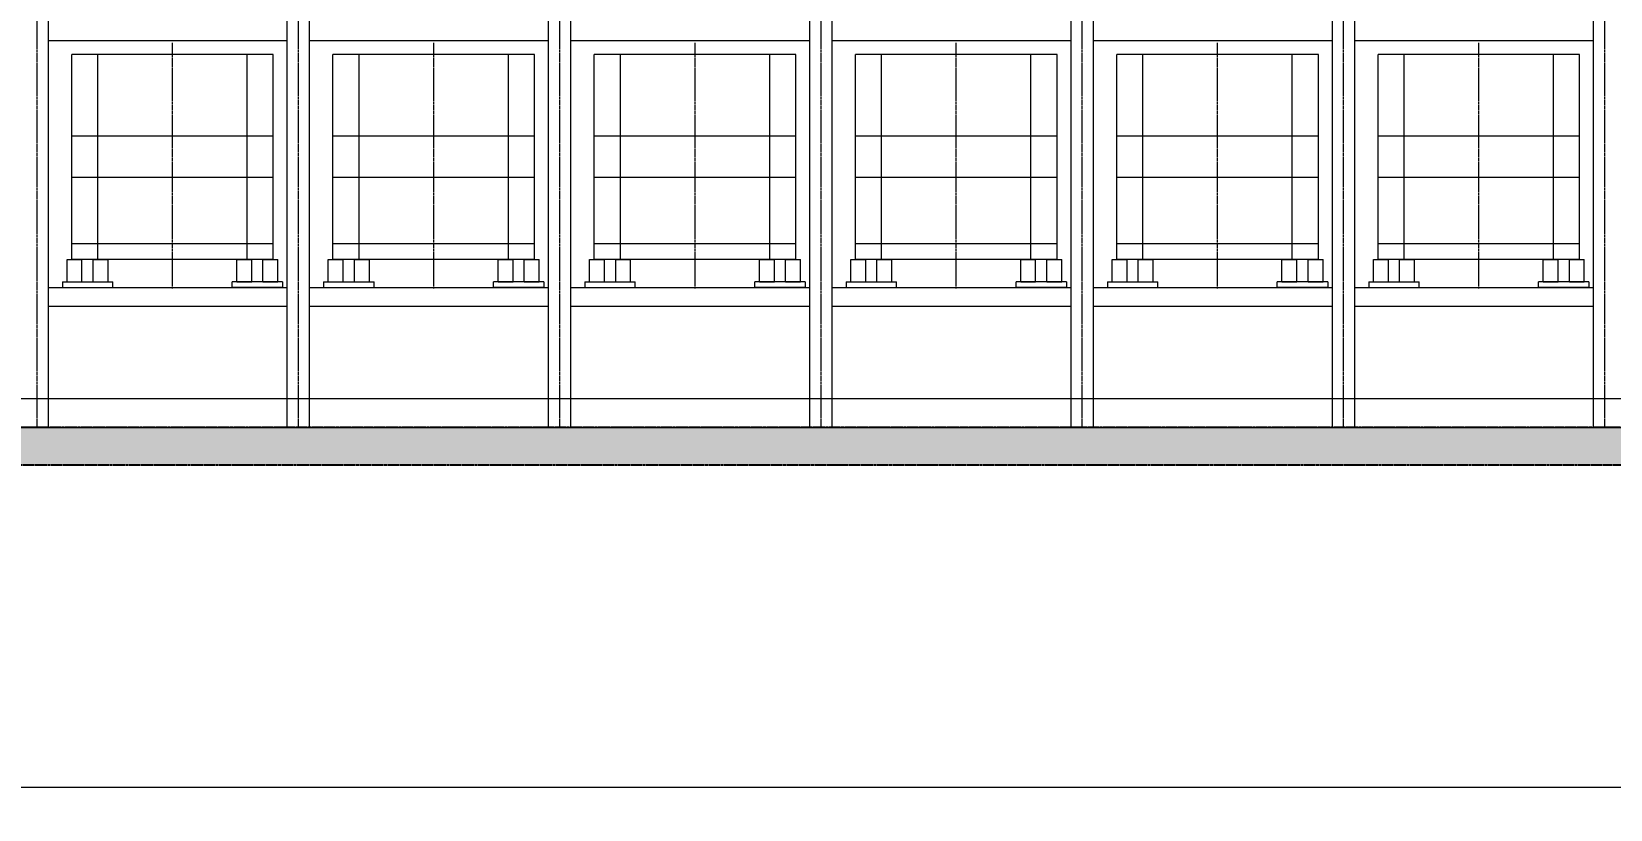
# Model space of a CAD drawing. Header units: millimetres. Extents: x -50460 to 50460, y -35640 to 35640.
# Drawn here: x -30125 to -21665, y 18416 to 22587 of the extents above; entities that cross this region are included whole.
import ezdxf

# ---------------------------------------------------------------- set-up
doc = ezdxf.new("R2010")
doc.units = ezdxf.units.MM
doc.linetypes.add('双点画线', pattern=[22, 12, -2, 2, -2, 2, -2])
doc.linetypes.add('点画线', pattern=[18, 12, -2, 2, -2])
doc.layers.get('0').update_dxf_attribs({"lineweight": 35})
for name, color, linetype, lineweight in [('7', 30, '双点画线', 18), ('EB0', 7, 'Continuous', 15), ('loading', 57, 'Continuous', 18), ('RackFrame', 5, 'Continuous', 18), ('中心线层', 1, '点画线', 18), ('剖面线层', 6, 'Continuous', 18), ('尺寸线层', 4, 'Continuous', 18), ('细实线层', 3, 'Continuous', 18)]:
    doc.layers.add(name, color=color, linetype=linetype, lineweight=lineweight)
doc.styles.get("Standard").update_dxf_attribs({"font": ''})
doc.styles.get('Standard').set_extended_font_data('宋体')
doc.dimstyles.new('AM_DEMATIC$0', dxfattribs={"dimscale": 120, "dimtxt": 3, "dimasz": 1.5, "dimexe": 1, "dimexo": 0, "dimgap": 1, "dimtad": 1, "dimdsep": 46, "dimtxsty": 'Standard', "dimblk": '_CAXARROW', "dimcen": 0, "dimdle": 3, "dimclrd": 256, "dimclre": 256, "dimclrt": 2, "dimadec": 0, "dimazin": 2, "dimtfac": 0.707107, "dimtdec": 3, "dimtmove": 0, "dimatfit": 3, "dimfxl": 1, "dimfrac": 2, "dimtolj": 1, "dimlwd": 18, "dimarcsym": 0})

# ---------------------------------------------------------------- blocks, each defined once
blk = doc.blocks.new('*X5')
at = {"layer": '尺寸线层', "linetype": 'Continuous', "lineweight": 18, "transparency": 16777216}
for points in [[(-32894.7, 18536.5), (-32714.7, 18559), (-32714.7, 18514)], [(14705.3, 18536.5), (14525.3, 18559), (14525.3, 18514)]]:
    blk.add_hatch(color=256, dxfattribs=at).paths.add_polyline_path(points, flags=0)
at = {"layer": '尺寸线层', "transparency": 16777216}
for p, q in [((-32894.7, 20045.3), (-32894.7, 18416.5)), ((14705.3, 20045.3), (14705.3, 18416.5))]:
    blk.add_line(p, q, dxfattribs=at)
at = {"layer": '尺寸线层', "linetype": 'Continuous', "lineweight": 18, "transparency": 16777216}
blk.add_line((-32894.7, 18536.5), (14705.3, 18536.5), dxfattribs=at)
at = {"layer": '尺寸线层', "color": 2, "transparency": 16777216, "insert": (-8418.6, 18836.5), "char_height": 360, "width": 6488, "attachment_point": 5, "line_spacing_factor": 1.37}
blk.add_mtext('1400*34=47600', dxfattribs=at)
blk = doc.blocks.new('_CAXARROW')
blk.add_hatch(color=0).paths.add_polyline_path([(0, 0), (-1, 0.125), (-1, -0.125)], flags=0)
blk = doc.blocks.new('*X167')
at = {"layer": '中心线层', "linetype": '点画线', "lineweight": 18}
blk.add_line((0, -35.8), (0, 1280.9), dxfattribs=at)
at = {"layer": '细实线层'}
for p, q in [((-540, 120), (-540, 1220)), ((540, 1220), (-540, 1220)), ((540, 120), (540, 1220)), ((540.5, 780.8), (-540.5, 780.8)), ((540.5, 559.2), (-540.5, 559.2)), ((540, 203.3), (-540, 203.3)), ((-565, 0), (-565, 120)), ((-565, 120), (-485, 120)), ((540, 120), (-540, 120)), ((-485, 0), (-485, 120)), ((485, 0), (485, 120)), ((485, 120), (565, 120)), ((565, 0), (565, 120)), ((-565, 0), (-485, 0)), ((485, 0), (565, 0))]:
    blk.add_line(p, q, dxfattribs=at)
blk = doc.blocks.new('*X168')
at = {"layer": '中心线层', "linetype": '点画线', "lineweight": 18}
blk.add_line((0, -155.8), (0, 1160.9), dxfattribs=at)
at = {"layer": '剖面线层'}
for p, q in [((-400, 0), (-400, 1100)), ((400, 1100), (-400, 1100)), ((400, 0), (400, 1100)), ((400.5, 660.8), (-400.5, 660.8)), ((400.5, 439.2), (-400.5, 439.2)), ((-425, -120), (-425, 0)), ((-425, 0), (-345, 0)), ((400, 83.3), (-400, 83.3)), ((400, 0), (-400, 0)), ((-345, -120), (-345, 0)), ((345, -120), (345, 0)), ((345, 0), (425, 0)), ((425, -120), (425, 0)), ((-425, -120), (-345, -120)), ((345, -120), (425, -120))]:
    blk.add_line(p, q, dxfattribs=at)
blk = doc.blocks.new('*X173')
at = {"layer": '中心线层', "linetype": '点画线', "lineweight": 18}
blk.add_line((0, -35.8), (0, 1280.9), dxfattribs=at)
at = {"layer": '细实线层'}
for p, q in [((-540, 120), (-540, 1220)), ((540, 1220), (-540, 1220)), ((540, 120), (540, 1220)), ((540.5, 780.8), (-540.5, 780.8)), ((540.5, 559.2), (-540.5, 559.2)), ((540, 203.3), (-540, 203.3)), ((-565, 0), (-565, 120)), ((-565, 120), (-485, 120)), ((540, 120), (-540, 120)), ((-485, 0), (-485, 120)), ((485, 0), (485, 120)), ((485, 120), (565, 120)), ((565, 0), (565, 120)), ((-565, 0), (-485, 0)), ((485, 0), (565, 0))]:
    blk.add_line(p, q, dxfattribs=at)
blk = doc.blocks.new('*X174')
at = {"layer": '中心线层', "linetype": '点画线', "lineweight": 18}
blk.add_line((0, -155.8), (0, 1160.9), dxfattribs=at)
at = {"layer": '剖面线层'}
for p, q in [((-400, 0), (-400, 1100)), ((400, 1100), (-400, 1100)), ((400, 0), (400, 1100)), ((400.5, 660.8), (-400.5, 660.8)), ((400.5, 439.2), (-400.5, 439.2)), ((-425, -120), (-425, 0)), ((-425, 0), (-345, 0)), ((400, 83.3), (-400, 83.3)), ((400, 0), (-400, 0)), ((-345, -120), (-345, 0)), ((345, -120), (345, 0)), ((345, 0), (425, 0)), ((425, -120), (425, 0)), ((-425, -120), (-345, -120)), ((345, -120), (425, -120))]:
    blk.add_line(p, q, dxfattribs=at)
blk = doc.blocks.new('*X179')
at = {"layer": '中心线层', "linetype": '点画线', "lineweight": 18}
blk.add_line((0, -35.8), (0, 1280.9), dxfattribs=at)
at = {"layer": '细实线层'}
for p, q in [((-540, 120), (-540, 1220)), ((540, 1220), (-540, 1220)), ((540, 120), (540, 1220)), ((540.5, 780.8), (-540.5, 780.8)), ((540.5, 559.2), (-540.5, 559.2)), ((540, 203.3), (-540, 203.3)), ((-565, 0), (-565, 120)), ((-565, 120), (-485, 120)), ((540, 120), (-540, 120)), ((-485, 0), (-485, 120)), ((485, 0), (485, 120)), ((485, 120), (565, 120)), ((565, 0), (565, 120)), ((-565, 0), (-485, 0)), ((485, 0), (565, 0))]:
    blk.add_line(p, q, dxfattribs=at)
blk = doc.blocks.new('*X180')
at = {"layer": '中心线层', "linetype": '点画线', "lineweight": 18}
blk.add_line((0, -155.8), (0, 1160.9), dxfattribs=at)
at = {"layer": '剖面线层'}
for p, q in [((-400, 0), (-400, 1100)), ((400, 1100), (-400, 1100)), ((400, 0), (400, 1100)), ((400.5, 660.8), (-400.5, 660.8)), ((400.5, 439.2), (-400.5, 439.2)), ((-425, -120), (-425, 0)), ((-425, 0), (-345, 0)), ((400, 83.3), (-400, 83.3)), ((400, 0), (-400, 0)), ((-345, -120), (-345, 0)), ((345, -120), (345, 0)), ((345, 0), (425, 0)), ((425, -120), (425, 0)), ((-425, -120), (-345, -120)), ((345, -120), (425, -120))]:
    blk.add_line(p, q, dxfattribs=at)
blk = doc.blocks.new('*X185')
at = {"layer": '中心线层', "linetype": '点画线', "lineweight": 18}
blk.add_line((0, -35.8), (0, 1280.9), dxfattribs=at)
at = {"layer": '细实线层'}
for p, q in [((-540, 120), (-540, 1220)), ((540, 1220), (-540, 1220)), ((540, 120), (540, 1220)), ((540.5, 780.8), (-540.5, 780.8)), ((540.5, 559.2), (-540.5, 559.2)), ((540, 203.3), (-540, 203.3)), ((-565, 0), (-565, 120)), ((-565, 120), (-485, 120)), ((540, 120), (-540, 120)), ((-485, 0), (-485, 120)), ((485, 0), (485, 120)), ((485, 120), (565, 120)), ((565, 0), (565, 120)), ((-565, 0), (-485, 0)), ((485, 0), (565, 0))]:
    blk.add_line(p, q, dxfattribs=at)
blk = doc.blocks.new('*X186')
at = {"layer": '中心线层', "linetype": '点画线', "lineweight": 18}
blk.add_line((0, -155.8), (0, 1160.9), dxfattribs=at)
at = {"layer": '剖面线层'}
for p, q in [((-400, 0), (-400, 1100)), ((400, 1100), (-400, 1100)), ((400, 0), (400, 1100)), ((400.5, 660.8), (-400.5, 660.8)), ((400.5, 439.2), (-400.5, 439.2)), ((-425, -120), (-425, 0)), ((-425, 0), (-345, 0)), ((400, 83.3), (-400, 83.3)), ((400, 0), (-400, 0)), ((-345, -120), (-345, 0)), ((345, -120), (345, 0)), ((345, 0), (425, 0)), ((425, -120), (425, 0)), ((-425, -120), (-345, -120)), ((345, -120), (425, -120))]:
    blk.add_line(p, q, dxfattribs=at)
blk = doc.blocks.new('*X191')
at = {"layer": '中心线层', "linetype": '点画线', "lineweight": 18}
blk.add_line((0, -35.8), (0, 1280.9), dxfattribs=at)
at = {"layer": '细实线层'}
for p, q in [((-540, 120), (-540, 1220)), ((540, 1220), (-540, 1220)), ((540, 120), (540, 1220)), ((540.5, 780.8), (-540.5, 780.8)), ((540.5, 559.2), (-540.5, 559.2)), ((540, 203.3), (-540, 203.3)), ((-565, 0), (-565, 120)), ((-565, 120), (-485, 120)), ((540, 120), (-540, 120)), ((-485, 0), (-485, 120)), ((485, 0), (485, 120)), ((485, 120), (565, 120)), ((565, 0), (565, 120)), ((-565, 0), (-485, 0)), ((485, 0), (565, 0))]:
    blk.add_line(p, q, dxfattribs=at)
blk = doc.blocks.new('*X192')
at = {"layer": '中心线层', "linetype": '点画线', "lineweight": 18}
blk.add_line((0, -155.8), (0, 1160.9), dxfattribs=at)
at = {"layer": '剖面线层'}
for p, q in [((-400, 0), (-400, 1100)), ((400, 1100), (-400, 1100)), ((400, 0), (400, 1100)), ((400.5, 660.8), (-400.5, 660.8)), ((400.5, 439.2), (-400.5, 439.2)), ((-425, -120), (-425, 0)), ((-425, 0), (-345, 0)), ((400, 83.3), (-400, 83.3)), ((400, 0), (-400, 0)), ((-345, -120), (-345, 0)), ((345, -120), (345, 0)), ((345, 0), (425, 0)), ((425, -120), (425, 0)), ((-425, -120), (-345, -120)), ((345, -120), (425, -120))]:
    blk.add_line(p, q, dxfattribs=at)
blk = doc.blocks.new('*X197')
at = {"layer": '中心线层', "linetype": '点画线', "lineweight": 18}
blk.add_line((0, -35.8), (0, 1280.9), dxfattribs=at)
at = {"layer": '细实线层'}
for p, q in [((-540, 120), (-540, 1220)), ((540, 1220), (-540, 1220)), ((540, 120), (540, 1220)), ((540.5, 780.8), (-540.5, 780.8)), ((540.5, 559.2), (-540.5, 559.2)), ((540, 203.3), (-540, 203.3)), ((-565, 0), (-565, 120)), ((-565, 120), (-485, 120)), ((540, 120), (-540, 120)), ((-485, 0), (-485, 120)), ((485, 0), (485, 120)), ((485, 120), (565, 120)), ((565, 0), (565, 120)), ((-565, 0), (-485, 0)), ((485, 0), (565, 0))]:
    blk.add_line(p, q, dxfattribs=at)
blk = doc.blocks.new('*X198')
at = {"layer": '中心线层', "linetype": '点画线', "lineweight": 18}
blk.add_line((0, -155.8), (0, 1160.9), dxfattribs=at)
at = {"layer": '剖面线层'}
for p, q in [((-400, 0), (-400, 1100)), ((400, 1100), (-400, 1100)), ((400, 0), (400, 1100)), ((400.5, 660.8), (-400.5, 660.8)), ((400.5, 439.2), (-400.5, 439.2)), ((-425, -120), (-425, 0)), ((-425, 0), (-345, 0)), ((400, 83.3), (-400, 83.3)), ((400, 0), (-400, 0)), ((-345, -120), (-345, 0)), ((345, -120), (345, 0)), ((345, 0), (425, 0)), ((425, -120), (425, 0)), ((-425, -120), (-345, -120)), ((345, -120), (425, -120))]:
    blk.add_line(p, q, dxfattribs=at)
blk = doc.blocks.new('*X244')
at = {"layer": '剖面线层', "linetype": 'Continuous', "lineweight": 18}
h = blk.add_hatch(dxfattribs=at)
h.set_pattern_fill('AR-CONC', color=256, style=0)
h.set_pattern_definition([(50, (0, 0), (182.18467, -15.9391), [19.05, -209.55]), (355, (0, 0), (-35.2428, 191.05664), [15.24, -167.64]), (100.451, (15.18, -1.33), (146.9425, 175.1167), [16.19, -178.09]), (46.1842, (0, 50.8), (271.07904, -42.0423), [28.575, -314.325]), (96.6356, (22.6, 47.3), (237.4042, 247.4256), [24.285, -267.135]), (351.184, (0, 50.8), (237.4046, 247.4251), [22.86, -251.46]), (21, (25.4, 38.1), (151.61488, -102.26552), [19.05, -209.55]), (326, (25.4, 38.1), (61.80203, 184.18797), [15.24, -167.64]), (71.4514, (38.03, 29.58), (213.4165, 81.92286), [16.19, -178.09]), (37.5, (0, 0), (3.0886, 84.55504), [0, -165.608, 0, -170.18, 0, -168.275]), (7.5, (0, 0), (66.81966, 100.18057), [0, -97.028, 0, -161.798, 0, -64.135]), (-32.5, (-56.64, 0), (135.590595, -5.728744), [0, -63.5, 0, -198.12, 0, -262.89]), (-42.5, (-82.04, 0), (148.12918, 25.4265), [0, -82.55, 0, -131.572, 0, -186.69])])
edge = h.paths.add_edge_path(flags=0)
edge.add_spline(control_points=[(-64667.6, -100), (-64658.9, -84.4), (-64651.2, -66.3), (-64650, -48.7)], knot_values=[0, 0, 0, 0, 54.680686, 54.680686, 54.680686, 54.680686], weights=[1, 1, 1, 1], degree=3, periodic=0)
edge.add_spline(control_points=[(-64650, -48.7), (-64649.8, -45.2), (-64650, -15.6), (-64687.5, 29.8), (-64674.5, 80), (-64667.6, 100)], knot_values=[0, 0, 0, 0, 10.510768, 91.048565, 154.862088, 154.862088, 154.862088, 154.862088], weights=[1, 1, 1, 1, 1, 1], degree=3, periodic=0)
edge.add_line((-64667.6, 100), (-10066.8, 100))
edge.add_spline(control_points=[(-10066.8, 100), (-10073.8, 80), (-10086.7, 29.8), (-10036.2, -31.3), (-10056.4, -81.4), (-10066.8, -100)], knot_values=[0, 0, 0, 0, 64.069741, 144.930907, 209.542774, 209.542774, 209.542774, 209.542774], weights=[1, 1, 1, 1, 1, 1], degree=3, periodic=0)
edge.add_line((-10066.8, -100), (-64667.6, -100))
at = {"layer": '7', "linetype": '双点画线', "lineweight": 25}
for p, q in [((-10066.8, 100), (-64667.6, 100)), ((-64667.6, -100), (-10066.8, -100))]:
    blk.add_line(p, q, dxfattribs=at)
blk = doc.blocks.new('*X252')
at = {"layer": '尺寸线层'}
for p, q in [((-54087, 77.5), (0, 77.5)), ((-54087, -77.5), (0, -77.5))]:
    blk.add_line(p, q, dxfattribs=at)

msp = doc.modelspace()

# ---------------------------------------------------------------- linework, layer by layer
at = {"layer": 'loading'}
for p, q in [((-30034.742, 22539.445), (-28754.742, 22539.445)), ((-30034.742, 22539.445), (-30024.742, 22539.445)), ((-29904.742, 22539.445), (-28754.742, 22539.445)), ((-28634.742, 22539.445), (-27354.742, 22539.445)), ((-28634.742, 22539.445), (-28624.742, 22539.445)), ((-28504.742, 22539.445), (-27354.742, 22539.445)), ((-27234.742, 22539.445), (-25954.742, 22539.445)), ((-27234.742, 22539.445), (-27224.742, 22539.445)), ((-27104.742, 22539.445), (-25954.742, 22539.445)), ((-25834.742, 22539.445), (-24554.742, 22539.445)), ((-25834.742, 22539.445), (-25824.742, 22539.445)), ((-25704.742, 22539.445), (-24554.742, 22539.445)), ((-24434.742, 22539.445), (-23154.742, 22539.445)), ((-24434.742, 22539.445), (-24424.742, 22539.445)), ((-24304.742, 22539.445), (-23154.742, 22539.445)), ((-23034.742, 22539.445), (-21754.742, 22539.445)), ((-23034.742, 22539.445), (-23024.742, 22539.445)), ((-22904.742, 22539.445), (-21754.742, 22539.445)), ((-29959.742, 21244.445), (-29689.742, 21244.445)), ((-29959.742, 21244.445), (-29959.742, 21214.445)), ((-29689.742, 21214.445), (-29689.742, 21244.445)), ((-28779.742, 21244.445), (-29049.742, 21244.445)), ((-29049.742, 21214.445), (-29049.742, 21244.445)), ((-28779.742, 21244.445), (-28779.742, 21214.445)), ((-28559.742, 21244.445), (-28289.742, 21244.445)), ((-28559.742, 21244.445), (-28559.742, 21214.445)), ((-28289.742, 21214.445), (-28289.742, 21244.445)), ((-27379.742, 21244.445), (-27649.742, 21244.445)), ((-27649.742, 21214.445), (-27649.742, 21244.445)), ((-27379.742, 21244.445), (-27379.742, 21214.445)), ((-27159.742, 21244.445), (-26889.742, 21244.445)), ((-27159.742, 21244.445), (-27159.742, 21214.445)), ((-26889.742, 21214.445), (-26889.742, 21244.445)), ((-25979.742, 21244.445), (-26249.742, 21244.445)), ((-26249.742, 21214.445), (-26249.742, 21244.445)), ((-25979.742, 21244.445), (-25979.742, 21214.445)), ((-25759.742, 21244.445), (-25489.742, 21244.445)), ((-25759.742, 21244.445), (-25759.742, 21214.445)), ((-25489.742, 21214.445), (-25489.742, 21244.445)), ((-24579.742, 21244.445), (-24849.742, 21244.445)), ((-24849.742, 21214.445), (-24849.742, 21244.445)), ((-24579.742, 21244.445), (-24579.742, 21214.445)), ((-24359.742, 21244.445), (-24089.742, 21244.445)), ((-24359.742, 21244.445), (-24359.742, 21214.445)), ((-24089.742, 21214.445), (-24089.742, 21244.445)), ((-23179.742, 21244.445), (-23449.742, 21244.445)), ((-23449.742, 21214.445), (-23449.742, 21244.445)), ((-23179.742, 21244.445), (-23179.742, 21214.445)), ((-22959.742, 21244.445), (-22689.742, 21244.445)), ((-22959.742, 21244.445), (-22959.742, 21214.445)), ((-22689.742, 21214.445), (-22689.742, 21244.445)), ((-21779.742, 21244.445), (-22049.742, 21244.445)), ((-22049.742, 21214.445), (-22049.742, 21244.445)), ((-21779.742, 21244.445), (-21779.742, 21214.445)), ((-30034.742, 21214.445), (-28754.742, 21214.445)), ((-29954.742, 21214.445), (-29689.742, 21214.445)), ((-29904.742, 21214.445), (-28754.742, 21214.445)), ((-28779.742, 21214.445), (-29049.742, 21214.445)), ((-28634.742, 21214.445), (-27354.742, 21214.445)), ((-28554.742, 21214.445), (-28289.742, 21214.445)), ((-28504.742, 21214.445), (-27354.742, 21214.445)), ((-27379.742, 21214.445), (-27649.742, 21214.445)), ((-27234.742, 21214.445), (-25954.742, 21214.445)), ((-27154.742, 21214.445), (-26889.742, 21214.445)), ((-27104.742, 21214.445), (-25954.742, 21214.445)), ((-25979.742, 21214.445), (-26249.742, 21214.445)), ((-25834.742, 21214.445), (-24554.742, 21214.445)), ((-25754.742, 21214.445), (-25489.742, 21214.445)), ((-25704.742, 21214.445), (-24554.742, 21214.445)), ((-24579.742, 21214.445), (-24849.742, 21214.445)), ((-24434.742, 21214.445), (-23154.742, 21214.445)), ((-24354.742, 21214.445), (-24089.742, 21214.445)), ((-24304.742, 21214.445), (-23154.742, 21214.445)), ((-23179.742, 21214.445), (-23449.742, 21214.445)), ((-23034.742, 21214.445), (-21754.742, 21214.445)), ((-22954.742, 21214.445), (-22689.742, 21214.445)), ((-22904.742, 21214.445), (-21754.742, 21214.445)), ((-21779.742, 21214.445), (-22049.742, 21214.445)), ((-30034.742, 21114.445), (-28754.742, 21114.445)), ((-30034.742, 21114.445), (-30024.742, 21114.445)), ((-29904.742, 21114.445), (-28754.742, 21114.445)), ((-28634.742, 21114.445), (-27354.742, 21114.445)), ((-28634.742, 21114.445), (-28624.742, 21114.445)), ((-28504.742, 21114.445), (-27354.742, 21114.445)), ((-27234.742, 21114.445), (-25954.742, 21114.445)), ((-27234.742, 21114.445), (-27224.742, 21114.445)), ((-27104.742, 21114.445), (-25954.742, 21114.445)), ((-25834.742, 21114.445), (-24554.742, 21114.445)), ((-25834.742, 21114.445), (-25824.742, 21114.445)), ((-25704.742, 21114.445), (-24554.742, 21114.445)), ((-24434.742, 21114.445), (-23154.742, 21114.445)), ((-24434.742, 21114.445), (-24424.742, 21114.445)), ((-24304.742, 21114.445), (-23154.742, 21114.445)), ((-23034.742, 21114.445), (-21754.742, 21114.445)), ((-23034.742, 21114.445), (-23024.742, 21114.445)), ((-22904.742, 21114.445), (-21754.742, 21114.445))]:
    msp.add_line(p, q, dxfattribs=at)
at = {"layer": 'RackFrame'}
for p, q in [((-30034.742, 20464.445), (-30034.742, 27714.445)), ((-28754.742, 20464.445), (-28754.742, 27714.445)), ((-28754.742, 20464.445), (-28754.742, 27714.445)), ((-28754.742, 20464.445), (-28754.742, 27714.445)), ((-28634.742, 20464.445), (-28634.742, 27714.445)), ((-27354.742, 20464.445), (-27354.742, 27714.445)), ((-27354.742, 20464.445), (-27354.742, 27714.445)), ((-27234.742, 20464.445), (-27234.742, 27714.445)), ((-25954.742, 20464.445), (-25954.742, 27714.445)), ((-25954.742, 20464.445), (-25954.742, 27714.445)), ((-25834.742, 20464.445), (-25834.742, 27714.445)), ((-24554.742, 20464.445), (-24554.742, 27714.445)), ((-24554.742, 20464.445), (-24554.742, 27714.445)), ((-24434.742, 20464.445), (-24434.742, 27714.445)), ((-23154.742, 20464.445), (-23154.742, 27714.445)), ((-23154.742, 20464.445), (-23154.742, 27714.445)), ((-23034.742, 20464.445), (-23034.742, 27714.445)), ((-21754.742, 20464.445), (-21754.742, 27714.445)), ((-21754.742, 20464.445), (-21754.742, 27714.445))]:
    msp.add_line(p, q, dxfattribs=at)
at = {"layer": '中心线层'}
for p, q in [((-30094.742, 20461.445), (-30094.742, 27717.445)), ((-28694.742, 20461.445), (-28694.742, 27717.445)), ((-27294.742, 20461.445), (-27294.742, 27717.445)), ((-25894.742, 20461.445), (-25894.742, 27717.445)), ((-24494.742, 20461.445), (-24494.742, 27717.445)), ((-23094.742, 20461.445), (-23094.742, 27717.445)), ((-21694.742, 20461.445), (-21694.742, 27717.445))]:
    msp.add_line(p, q, dxfattribs=at)

# ---------------------------------------------------------------- block references
at = {"layer": '7'}
for name, p in [('*X197', (-29369.742, 21244.445)), ('*X191', (-27969.742, 21244.445)), ('*X185', (-26569.742, 21244.445)), ('*X179', (-25169.742, 21244.445)), ('*X173', (-23769.742, 21244.445)), ('*X167', (-22369.742, 21244.445))]:
    msp.add_blockref(name, p, dxfattribs=at)
at = {"layer": 'EB0'}
for name, p in [('*X198', (-29369.742, 21364.445)), ('*X192', (-27969.742, 21364.445)), ('*X186', (-26569.742, 21364.445)), ('*X180', (-25169.742, 21364.445)), ('*X174', (-23769.742, 21364.445)), ('*X168', (-22369.742, 21364.445)), ('*X244', (27151.299, 20364.445))]:
    msp.add_blockref(name, p, dxfattribs=at)
at = {"layer": '尺寸线层'}
msp.add_blockref('*X252', (19105.258, 20541.945), dxfattribs=at)

# ---------------------------------------------------------------- dimensions: what is measured, and where the dimension line sits
dim = msp.add_linear_dim(base=(14705.258, 18536.464), p1=(-32894.742, 20045.345), p2=(14705.258, 20045.345), dimstyle='AM_DEMATIC$0', override={"dimpost": '1400*34=<>', "dimsah": 1, "dimtfill": 1, "dimtzin": 8}, dxfattribs=at)
dim.commit()
dim.dimension.update_dxf_attribs({"geometry": '*X5', "text_midpoint": (-8431.631, 18536.464), "dimtype": 160})

doc.saveas('drawing.dxf')
